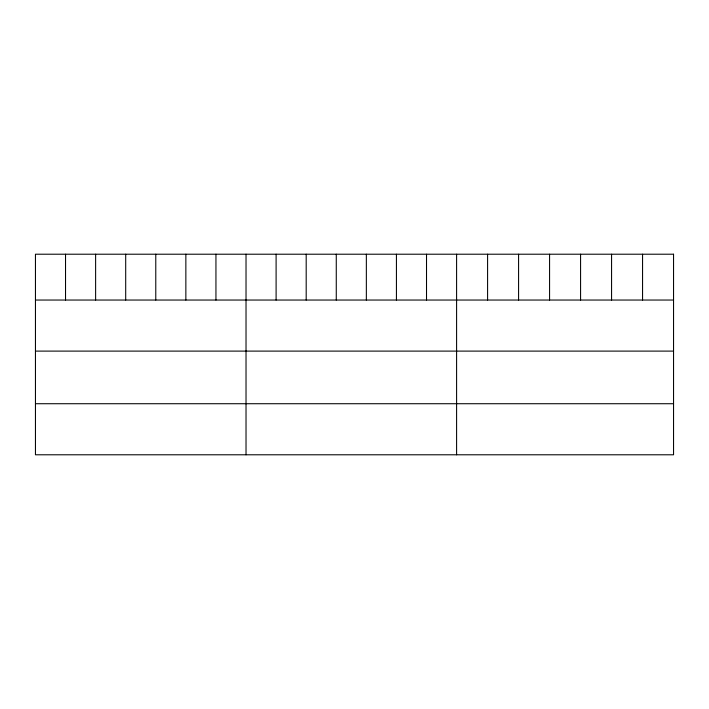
<?xml version="1.0" encoding="UTF-8"?>
<svg xmlns="http://www.w3.org/2000/svg" width="709" height="709" viewBox="0 0 709 709"><rect width="100%" height="100%" fill="white"/><g stroke="black" fill="none" stroke-linecap="round" stroke-linejoin="round"><path stroke-width="1.06" d="M35.45 300.04L673.55 300.04M35.45 351.106L673.55 351.106M35.45 403.722L673.55 403.722M642.558 254.212L642.558 300.04M611.566 254.212L611.566 300.04M580.574 254.212L580.574 300.04M549.572 254.212L549.572 300.04M518.58 254.212L518.58 300.04M487.588 254.212L487.588 300.04M456.596 254.212L456.596 454.788M426.517 254.212L426.517 300.04M396.428 254.212L396.428 300.04M366.349 254.212L366.349 300.04M336.27 254.212L336.27 300.04M306.191 254.212L306.191 300.04M276.102 254.212L276.102 300.04M246.023 254.212L246.023 454.788M215.944 254.212L215.944 300.04M185.855 254.212L185.855 300.04M155.776 254.212L155.776 300.04M125.697 254.212L125.697 300.04M95.618 254.212L95.618 300.04M65.529 254.212L65.529 300.04M673.55 254.212L35.45 254.212L35.45 454.788L673.55 454.788L673.55 254.212"/></g></svg>
